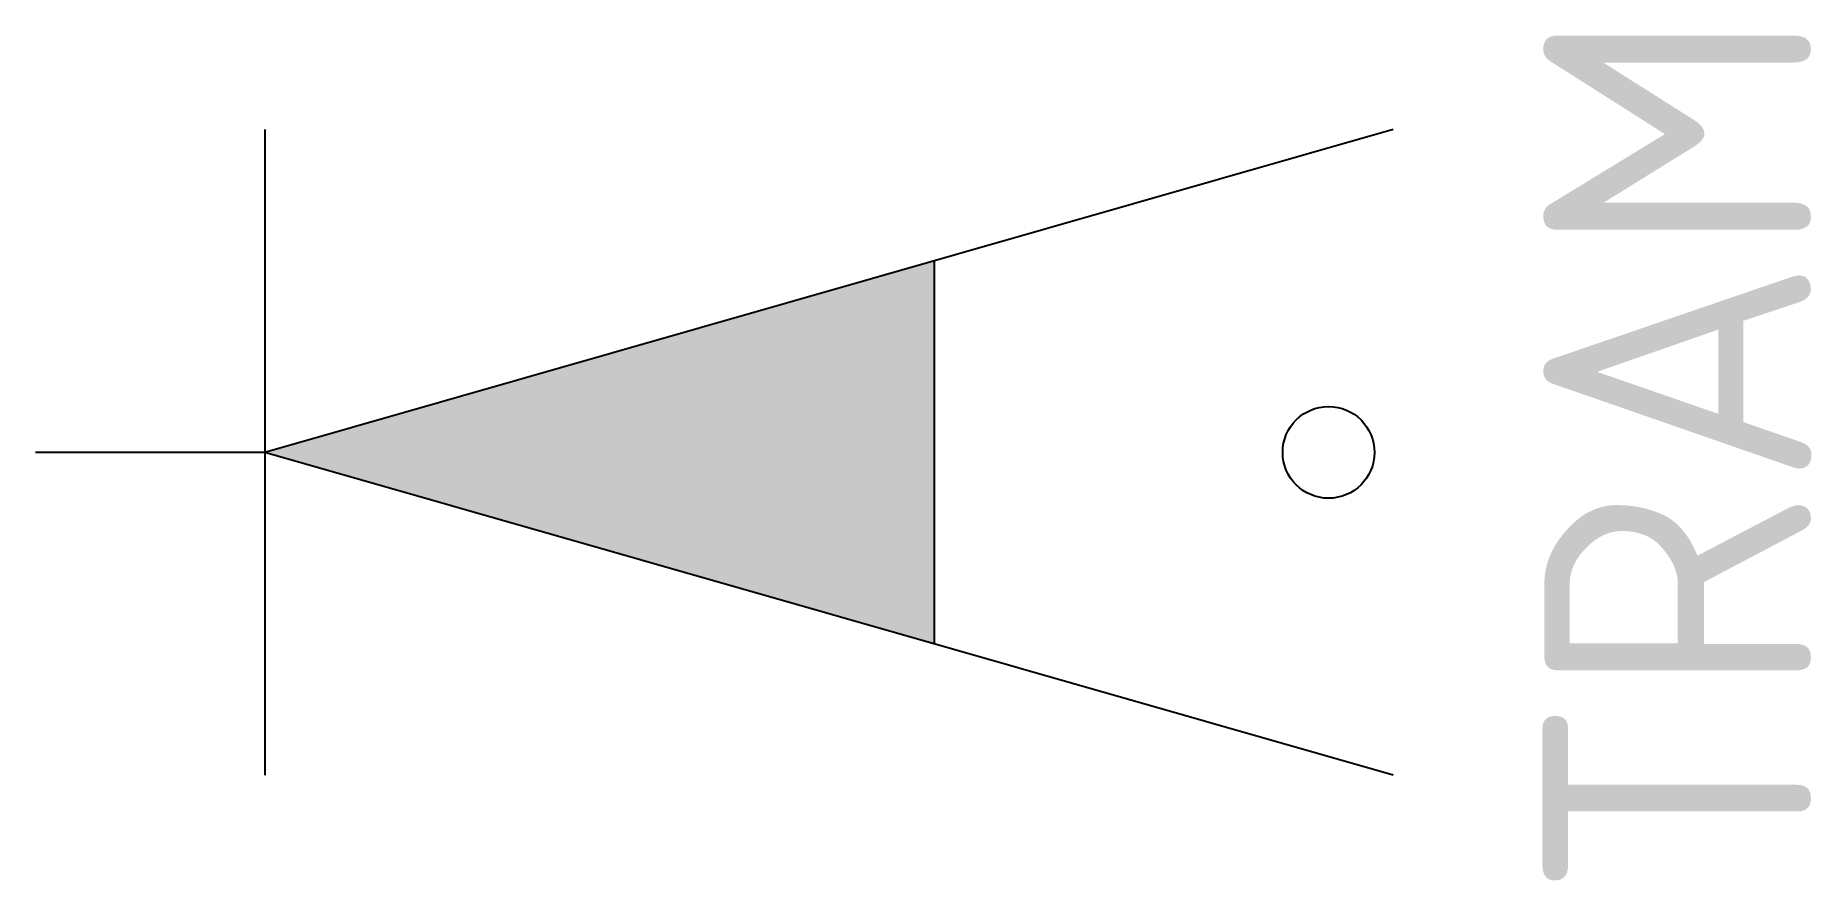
# Model space of a CAD drawing. Extents: x 0 to 11.6, y -2.8 to 2.7.
import ezdxf
from ezdxf.enums import TextEntityAlignment as Align

# ---------------------------------------------------------------- set-up
doc = ezdxf.new("R2010")
doc.units = 0
doc.layers.get('0').update_dxf_attribs({"lineweight": 25})
doc.styles.add('NLCS-ISO', font='NLCS-ISO.ttf')

msp = doc.modelspace()

# ---------------------------------------------------------------- linework, layer by layer
for p, q in [((8.878, 2.11), (1.499, 0)), ((1.499, 2.11), (1.499, -2.11)), ((5.878, -1.252), (5.878, 1.252)), ((1.499, 0), (0, 0)), ((8.878, -2.11), (1.499, 0))]:
    msp.add_line(p, q)
msp.add_circle((8.455, 0), 0.3)
msp.add_solid([(1.499, 0), (5.878, 1.252), (5.878, -1.252)])

# ---------------------------------------------------------------- texts
at = {"style": 'NLCS-ISO'}
msp.add_text('TRAM', height=1.75, rotation=90, dxfattribs=at).set_placement((10.734, -0.007), align=Align.MIDDLE_CENTER)

doc.saveas('drawing.dxf')
